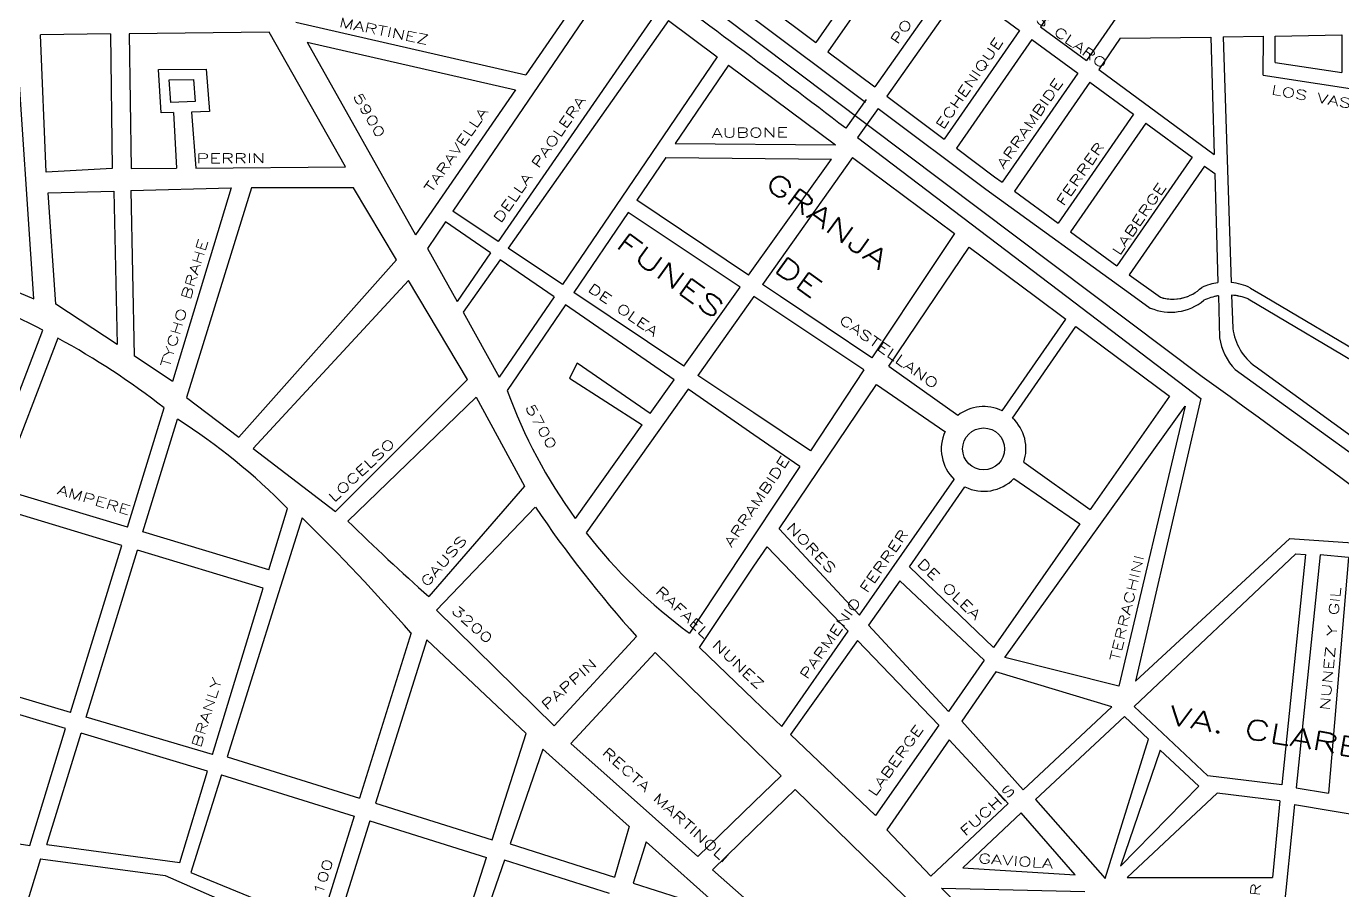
# Model space of a CAD drawing. Header units: millimetres. Extents: x 4375152 to 4409667, y 6523746 to 6549185.
# Drawn here: x 4380624 to 4381997, y 6531050 to 6531953 of the extents above; entities that cross this region are included whole.
import ezdxf

# ---------------------------------------------------------------- set-up
doc = ezdxf.new("R2010")
doc.units = ezdxf.units.MM
for name, color, linetype in [('FERROCARRIL', 252, 'VÍAS'), ('LINEA CALLE', 252, 'Continuous'), ('NOMBRE BARRIO', 8, 'Continuous'), ('NOMBRE CALLE', 252, 'Continuous')]:
    doc.layers.add(name, color=color, linetype=linetype)
doc.styles.add('ROMANS', font='romans')
doc.styles.add('S1', font='ROMANS')
doc.linetypes.add('VÍAS', pattern='A,3.81,[130,ltypeshp.shx,S=6.35,R=0,X=0,Y=0],3.81', length=7.62)

msp = doc.modelspace()

# ---------------------------------------------------------------- linework, layer by layer
at = {"layer": 'FERROCARRIL', "ltscale": 0.3, "transparency": 33554687, "flags": 128}
msp.add_lwpolyline([(4380545.9, 6532517.8, -0.001732), (4380683.9, 6532426.2, 0.005488), (4380833.1, 6532331.9), (4380878.5, 6532292.1, -0.016916), (4381231.6, 6532053.1), (4381850.8, 6531587.2, -0.010969), (4382312.9, 6531239.4, -0.001387), (4382730.9, 6530913.9, -0.000013), (4382736.5, 6530909.5)], format="xyb", dxfattribs=at)
at = {"layer": 'LINEA CALLE', "transparency": 33554687}
for p, q in [((4381761.3, 6532066.1), (4381682.1, 6531951.9)), ((4381525.2, 6532047.4), (4381447.5, 6531935.5)), ((4381538, 6532038), (4381460.2, 6531926)), ((4381224.6, 6532017.6), (4381144.8, 6531901.8)), ((4381234.4, 6532002.8), (4381068.6, 6531759.5)), ((4381588.1, 6532001.2), (4381509.1, 6531889.3)), ((4381790.9, 6532004.7), (4381730, 6531916.8)), ((4381600.9, 6531991.8), (4381521.8, 6531879.8)), ((4381600.9, 6531991.8), (4381660.3, 6531948.3)), ((4381394.9, 6531975), (4381447.5, 6531935.5)), ((4380905, 6531956.8), (4381144.8, 6531901.8)), ((4381281.7, 6531967.5), (4381116.1, 6531727.8)), ((4381293.8, 6531958.6), (4381126.3, 6531720.9)), ((4381293.8, 6531958.6), (4381344.7, 6531920.7)), ((4380631.5, 6531668.2), (4380613, 6531943.5)), ((4380711.5, 6531944.6), (4380638.4, 6531943.8)), ((4380644.3, 6531800.2), (4380638.4, 6531943.8)), ((4380711.5, 6531944.6), (4380713.2, 6531804)), ((4380877, 6531946.3), (4380731, 6531944.8)), ((4380731, 6531944.8), (4380732.8, 6531804)), ((4380956.8, 6531806), (4380877, 6531946.3)), ((4381660.3, 6531948.3), (4381581.6, 6531834.9)), ((4381682.1, 6531951.9), (4381730, 6531916.8)), ((4381765.4, 6531940), (4381859.7, 6531941.3)), ((4381859.7, 6531941.3), (4381863.3, 6531818.9)), ((4381872.6, 6531941.5), (4381914.7, 6531942.1)), ((4381872.6, 6531941.5), (4381881.2, 6531685.2)), ((4381914.5, 6531901.4), (4381914.7, 6531942.1)), ((4381926.9, 6531914.9), (4381927.1, 6531942.3)), ((4381927.1, 6531942.3), (4381996.7, 6531943.5)), ((4381996.7, 6531943.8), (4381996.6, 6531904.3)), ((4380916.7, 6531936), (4381029.8, 6531735)), ((4380916.7, 6531936), (4381134, 6531886.1)), ((4381673, 6531938.9), (4381594.3, 6531825.4)), ((4381673, 6531938.9), (4381720.9, 6531903.7)), ((4381765.4, 6531940), (4381742.8, 6531907.4)), ((4381344.7, 6531920.7), (4381183, 6531683)), ((4381460.2, 6531926), (4381509.1, 6531889.3)), ((4381926.9, 6531914.9), (4381996.6, 6531904.3)), ((4380761.5, 6531907.4), (4380811.3, 6531907.8)), ((4380764.3, 6531862.1), (4380761.5, 6531907.4)), ((4380811.3, 6531907.8), (4380814.6, 6531863.6)), ((4381356.4, 6531911.9), (4381300.9, 6531830.3)), ((4381356.4, 6531911.9), (4381468.2, 6531828.7)), ((4381720.9, 6531903.7), (4381641.9, 6531789.8)), ((4381742.8, 6531907.4), (4381863.3, 6531818.9)), ((4381914.5, 6531901.4), (4382082.7, 6531875.7)), ((4380772.8, 6531896.8), (4380798.1, 6531897)), ((4380774.3, 6531873.1), (4380772.8, 6531896.8)), ((4380798.1, 6531897), (4380799.8, 6531873.9)), ((4381134, 6531886.1), (4381029.8, 6531735)), ((4381733.7, 6531894.3), (4381654.8, 6531780.5)), ((4381733.7, 6531894.3), (4381779.3, 6531860.9)), ((4380799.8, 6531873.9), (4380774.3, 6531873.1)), ((4381500, 6531876.3), (4381478.8, 6531846.3)), ((4381521.8, 6531879.8), (4381581.6, 6531834.9)), ((4380777.3, 6531862.5), (4380764.3, 6531862.1)), ((4380777.3, 6531862.5), (4380780.4, 6531804.4)), ((4380814.6, 6531863.6), (4380795.9, 6531863)), ((4380795.9, 6531863), (4380800.6, 6531804.6)), ((4381512.7, 6531866.8), (4381491.2, 6531836.4)), ((4381512.7, 6531866.8), (4381624.9, 6531782.6)), ((4381779.3, 6531860.9), (4381700.5, 6531747.2)), ((4381792.1, 6531851.5), (4381713.3, 6531737.9)), ((4381792.1, 6531851.5), (4381840.4, 6531816)), ((4381491.2, 6531836.4), (4381709.4, 6531670.6)), ((4381300.9, 6531830.3), (4381468.2, 6531828.7)), ((4381594.3, 6531825.4), (4381634, 6531795.6)), ((4380713.2, 6531804), (4380644.3, 6531800.2)), ((4380732.8, 6531804), (4380780.4, 6531804.4)), ((4380800.6, 6531804.6), (4380956.8, 6531806)), ((4381290.9, 6531815.6), (4381260.6, 6531771.1)), ((4381290.9, 6531815.6), (4381463.8, 6531813.9)), ((4381377.4, 6531692.8), (4381463.8, 6531813.9)), ((4381485.9, 6531815.5), (4381391.9, 6531683.1)), ((4381485.9, 6531815.5), (4381592.2, 6531736.4)), ((4381840.4, 6531816), (4381761.8, 6531702.7)), ((4381853.2, 6531806.6), (4381774.7, 6531693.3)), ((4381853.2, 6531806.6), (4381863.9, 6531798.8)), ((4381634, 6531795.6), (4381641.9, 6531789.8)), ((4381863.9, 6531798.8), (4381867.3, 6531685)), ((4380646.5, 6531778.6), (4380714.9, 6531780.6)), ((4380654.3, 6531662.6), (4380646.5, 6531778.6)), ((4380714.9, 6531780.6), (4380718.2, 6531620.4)), ((4380732.7, 6531781.1), (4380837.4, 6531784.1)), ((4380732.7, 6531781.1), (4380736.1, 6531608.5)), ((4380837.4, 6531784.1), (4380776.2, 6531582)), ((4380858.7, 6531784.1), (4380790.6, 6531565.3)), ((4380965, 6531784.1), (4380858.7, 6531784.1)), ((4381009.8, 6531708.8), (4380965, 6531784.1)), ((4381624.9, 6531782.6), (4381779.9, 6531670.6)), ((4381654.8, 6531780.5), (4381700.5, 6531747.2)), ((4381377.4, 6531692.8), (4381260.6, 6531771.1)), ((4381061, 6531748.4), (4381042.2, 6531720.8)), ((4381107.9, 6531716), (4381061, 6531748.4)), ((4381116.1, 6531727.8), (4381068.6, 6531759.5)), ((4381251.8, 6531758.2), (4381195.1, 6531674.8)), ((4381368.5, 6531680.2), (4381251.8, 6531758.2)), ((4381592.2, 6531736.4), (4381548.6, 6531670.6)), ((4381713.3, 6531737.9), (4381761.8, 6531702.7)), ((4381042.2, 6531720.8), (4381073.1, 6531665.5)), ((4381183, 6531683), (4381126.3, 6531720.9)), ((4381572.8, 6531670.6), (4381607.5, 6531722.1)), ((4381607.5, 6531722.1), (4381676.9, 6531670.6)), ((4380522.7, 6531713.5), (4380631.5, 6531668.2)), ((4381009.8, 6531708.8), (4380845.2, 6531523.6)), ((4381107.9, 6531716), (4381073.1, 6531665.5)), ((4381118, 6531709), (4381079.4, 6531654.2)), ((4381174.3, 6531670.2), (4381118, 6531709)), ((4381774.7, 6531693.3), (4381807.2, 6531669.7)), ((4381022.6, 6531687.3), (4380860.3, 6531512)), ((4381084.1, 6531583.9), (4381022.6, 6531687.3)), ((4381309.9, 6531597.9), (4381368.5, 6531680.2)), ((4381410.6, 6531670.6), (4381391.9, 6531683.1)), ((4381901.2, 6531679.4), (4381916.1, 6531670.6)), ((4381174.3, 6531670.2), (4381117.2, 6531586.3)), ((4381309.9, 6531597.9), (4381195.1, 6531674.8)), ((4381383, 6531670.6), (4381324.5, 6531588.2)), ((4381497.8, 6531593.9), (4381383, 6531670.6)), ((4381506.2, 6531606.5), (4381410.6, 6531670.6)), ((4381548.6, 6531670.6), (4381506.2, 6531606.5)), ((4381523.7, 6531597.7), (4381572.8, 6531670.6)), ((4381676.9, 6531670.6), (4381708.6, 6531647)), ((4381709.4, 6531670.6), (4381849.5, 6531564.1)), ((4381779.9, 6531670.6), (4381796.6, 6531658.5)), ((4381806, 6531670.6), (4381807.2, 6531669.7)), ((4381867.7, 6531671.3), (4381867.8, 6531670.6)), ((4381867.7, 6531671.3), (4381869, 6531627.5)), ((4381881.6, 6531672), (4381881.7, 6531670.6)), ((4381881.6, 6531672), (4381882.8, 6531637.4)), ((4381898.9, 6531668), (4382193.3, 6531493.4)), ((4381916.1, 6531670.6), (4382195, 6531505.1)), ((4380718.2, 6531620.4), (4380654.3, 6531662.6)), ((4381079.4, 6531654.2), (4381117.2, 6531586.3)), ((4381186.3, 6531661.9), (4381125.5, 6531572.4)), ((4381299.7, 6531583.7), (4381186.3, 6531661.9)), ((4381641.9, 6531551.4), (4381708.6, 6531647)), ((4381653, 6531543.7), (4381719.1, 6531639.1)), ((4381719.1, 6531639.1), (4381816.8, 6531566.5)), ((4380579.4, 6531474.9), (4380640.6, 6531635.5)), ((4380656.5, 6531627), (4380596.4, 6531469.7)), ((4380776.2, 6531582), (4380736.1, 6531608.5)), ((4381198.5, 6531600.9), (4381190.5, 6531585.3)), ((4381274.7, 6531548.5), (4381198.5, 6531600.9)), ((4381523.7, 6531597.7), (4381595.7, 6531546.6)), ((4381906.2, 6531597.7), (4382178.7, 6531399.6)), ((4380946.3, 6531446.3), (4381084.1, 6531583.9)), ((4381190.5, 6531585.3), (4381266.2, 6531536.7)), ((4381274.7, 6531548.5), (4381299.7, 6531583.7)), ((4381383, 6531549), (4381324.5, 6531588.2)), ((4381497.8, 6531593.9), (4381441.9, 6531509.5)), ((4381885.4, 6531594.3), (4382178, 6531382.9)), ((4381314.2, 6531573.7), (4381207.9, 6531423.9)), ((4381383, 6531526.3), (4381314.2, 6531573.7)), ((4381409.4, 6531428.2), (4381510.8, 6531578.6)), ((4381510.8, 6531578.6), (4381582.3, 6531529.7)), ((4380790.6, 6531565.3), (4380845.2, 6531523.6)), ((4381093, 6531565.6), (4380959.1, 6531436.2)), ((4381093, 6531565.6), (4381143.5, 6531472.5)), ((4381644.9, 6531293.8), (4381832.9, 6531556)), ((4381816.8, 6531566.5), (4381733.9, 6531448.4)), ((4381832.9, 6531556), (4381764, 6531264)), ((4381849.5, 6531564.1), (4381781.3, 6531269.2)), ((4380729.1, 6531429.8), (4380767.3, 6531554.3)), ((4380745.3, 6531424.9), (4380781.4, 6531542.5)), ((4381441.9, 6531509.5), (4381383, 6531549)), ((4381196.6, 6531439), (4381266.2, 6531536.7)), ((4381431, 6531493.1), (4381383, 6531526.3)), ((4380860.3, 6531512), (4380946.3, 6531446.3)), ((4381431, 6531493.1), (4381383, 6531420.7)), ((4381664.7, 6531497.6), (4381733.9, 6531448.4)), ((4381493, 6531337.9), (4381591.9, 6531479.7)), ((4381654.2, 6531480.5), (4381723.3, 6531433.3)), ((4380729.1, 6531429.8), (4380596.4, 6531469.7)), ((4381143.5, 6531472.5), (4381043.8, 6531357.4)), ((4381545.4, 6531388.6), (4381603.1, 6531471.8)), ((4380723.3, 6531410.8), (4380589.3, 6531451.3)), ((4380876.6, 6531385.4), (4380896.1, 6531449.4)), ((4381154.8, 6531450.8), (4381051.7, 6531343.1)), ((4380911.5, 6531439.5), (4380886.9, 6531361.3)), ((4381723.3, 6531433.3), (4381632.9, 6531304.4)), ((4380876.6, 6531385.4), (4380745.3, 6531424.9)), ((4381383, 6531420.7), (4381315.7, 6531319.2)), ((4381409.4, 6531428.2), (4381493, 6531337.9)), ((4380669.8, 6531236.4), (4380723.3, 6531410.8)), ((4380686, 6531231.6), (4380739.5, 6531405.9)), ((4380870.8, 6531366.2), (4380739.5, 6531405.9)), ((4381383, 6531389), (4381396.8, 6531409.4)), ((4381396.8, 6531409.4), (4381481.5, 6531321.3)), ((4381781.3, 6531269.2), (4381942.4, 6531417.9)), ((4381942.4, 6531417.9), (4382041.5, 6531411.2)), ((4381779.8, 6531242.7), (4381948.7, 6531401.9)), ((4381958.7, 6531401.2), (4381934.1, 6531161)), ((4381948.7, 6531401.9), (4381958.7, 6531401.2)), ((4381974, 6531401.1), (4381949.1, 6531157.9)), ((4382003.7, 6531398.2), (4381974, 6531401.1)), ((4382003.7, 6531398.2), (4381982.7, 6531152.1)), ((4381326, 6531304.3), (4381383, 6531389)), ((4381632.9, 6531304.4), (4381545.4, 6531388.6)), ((4380818, 6531192.5), (4380870.8, 6531366.2)), ((4381535.2, 6531373.7), (4381502.5, 6531327.7)), ((4381623.4, 6531290.9), (4381535.2, 6531373.7)), ((4380886.9, 6531361.3), (4380833.3, 6531190.2)), ((4381174.3, 6531222.6), (4381051.7, 6531343.1)), ((4381502.5, 6531327.7), (4381586, 6531237.6)), ((4381025.1, 6531319.5), (4380971.4, 6531147)), ((4381041.6, 6531312.4), (4380987.9, 6531141.8)), ((4381145.3, 6531214.4), (4381041.6, 6531312.4)), ((4381260.5, 6531315.7), (4381174.3, 6531222.6)), ((4381412.2, 6531221.9), (4381481.5, 6531321.3)), ((4381491, 6531311.5), (4381421.1, 6531213.4)), ((4381491, 6531311.5), (4381575.9, 6531223.2)), ((4381279.8, 6531298.9), (4381191.9, 6531204)), ((4381279.8, 6531298.9), (4381383, 6531198.2)), ((4381383, 6531249.8), (4381326, 6531304.3)), ((4381623.4, 6531290.9), (4381586, 6531237.6)), ((4381764, 6531264), (4381644.9, 6531293.8)), ((4380669.8, 6531236.4), (4380523.6, 6531279.6)), ((4381635.6, 6531278.9), (4381600, 6531227.4)), ((4381756.4, 6531242.3), (4381635.6, 6531278.9)), ((4380664.6, 6531219.7), (4380517.5, 6531263.8)), ((4381412.2, 6531221.9), (4381383, 6531249.8)), ((4381664, 6531155.8), (4381756.4, 6531242.3)), ((4381856.8, 6531170.4), (4381779.8, 6531242.7)), ((4380818, 6531192.5), (4380686, 6531231.6)), ((4381664, 6531155.8), (4381600, 6531227.4)), ((4381769.8, 6531232.2), (4381676.8, 6531145.7)), ((4381794.8, 6531208.6), (4381769.8, 6531232.2)), ((4380627.2, 6531097.8), (4380664.6, 6531219.7)), ((4380645.1, 6531098.5), (4380680.8, 6531214.8)), ((4380812.8, 6531175.2), (4380680.8, 6531214.8)), ((4381109.9, 6531103.7), (4381145.3, 6531214.4)), ((4381509.7, 6531128.9), (4381421.1, 6531213.4)), ((4381575.9, 6531223.2), (4381509.7, 6531128.9)), ((4381324.5, 6531086), (4381191.9, 6531204)), ((4381586.6, 6531208), (4381521.6, 6531114)), ((4381648.5, 6531141.4), (4381586.6, 6531208)), ((4381749.6, 6531063.1), (4381794.8, 6531208.6)), ((4380833.3, 6531190.2), (4380971.4, 6531147)), ((4381162.6, 6531198.2), (4381128.5, 6531099.4)), ((4381252.9, 6531117.3), (4381162.6, 6531198.2)), ((4381383, 6531198.2), (4381411.3, 6531170.5)), ((4381807, 6531197.2), (4381765.7, 6531076.2)), ((4381847.3, 6531159.4), (4381807, 6531197.2)), ((4380783.8, 6531079.9), (4380812.8, 6531175.2)), ((4380827.4, 6531171.5), (4380795.4, 6531069.4)), ((4380827.4, 6531171.5), (4380965.6, 6531128.3)), ((4381411.3, 6531170.5), (4381383, 6531142.9)), ((4381765.7, 6531076.2), (4381847.3, 6531159.4)), ((4381934.1, 6531161), (4381856.8, 6531170.4)), ((4381949.1, 6531157.9), (4381982.7, 6531152.1)), ((4381426.1, 6531156.1), (4381383, 6531114.2)), ((4381426.1, 6531156.1), (4381541.4, 6531043.5)), ((4381676.8, 6531145.7), (4381749.6, 6531063.1)), ((4381866.5, 6531152.2), (4381772.5, 6531064.4)), ((4381932, 6531144.2), (4381866.5, 6531152.2)), ((4381932, 6531144.2), (4381924.1, 6531064.1)), ((4380987.9, 6531141.8), (4381109.9, 6531103.7)), ((4381383, 6531142.9), (4381324.5, 6531086)), ((4381567.5, 6531065.6), (4381648.5, 6531141.4)), ((4381601.1, 6531074.4), (4381662, 6531131.8)), ((4381718.1, 6531066.9), (4381662, 6531131.8)), ((4381947.3, 6531140.3), (4381923.8, 6530913.1)), ((4381947.3, 6531140.3), (4382028.4, 6531126.8)), ((4380463.1, 6531121.7), (4380627.2, 6531097.8)), ((4380965.6, 6531128.3), (4380930.2, 6531014.2)), ((4380982.1, 6531123.2), (4380945.8, 6531007.8)), ((4380982.1, 6531123.2), (4381104, 6531085.1)), ((4381252.9, 6531117.3), (4381237.4, 6531064.6)), ((4381383, 6531114.2), (4381339.9, 6531072.3)), ((4381521.6, 6531114), (4381567.5, 6531065.6)), ((4380645.1, 6531098.5), (4380783.8, 6531079.9)), ((4381128.5, 6531099.4), (4381237.4, 6531064.6)), ((4381270.4, 6531101.6), (4381257, 6531058.4)), ((4381352.8, 6531027.8), (4381270.4, 6531101.6)), ((4380638.3, 6531083.8), (4380597.1, 6530949)), ((4380638.3, 6531083.8), (4380768.6, 6531066.3)), ((4381063.7, 6530959.6), (4381103.9, 6531085.1)), ((4381122.6, 6531082.3), (4381078.4, 6530954)), ((4381232.3, 6531047.4), (4381122.6, 6531082.3)), ((4380768.6, 6531066.3), (4380920.3, 6531000)), ((4380795.4, 6531069.4), (4380930.2, 6531014.2)), ((4381378.7, 6531037.7), (4381339.9, 6531072.3)), ((4381601.1, 6531074.4), (4381718.1, 6531066.9)), ((4381772.5, 6531064.4), (4381924.1, 6531064.1)), ((4381257, 6531058.4), (4381352.8, 6531027.8)), ((4381578.6, 6531053.2), (4381728.3, 6531049.5)), ((4381655.1, 6530977.8), (4381578.6, 6531053.2))]:
    msp.add_line(p, q, dxfattribs=at)
msp.add_lwpolyline([(4381499.5, 6531873), (4381259.5, 6532053.1)], dxfattribs=at)
msp.add_circle((4381622.7, 6531511.5), 21.9, dxfattribs=at)
for centre, radius, start, end in [((4373973.2, 6521993.5), 12385.9, 52.70065, 54.01204), ((4380256.3, 6530895.7), 833.7, 62.5508, 71.2805), ((4381820, 6531711.7), 43.9, 253.0715, 313.8494), ((4381875.2, 6531627.1), 58.4, 97.7952, 115.1162), ((4381875.2, 6531627.1), 58.4, 63.6011, 84.1781), ((4381818, 6531708.6), 54.4, 246.9379, 309.5509), ((4381820, 6531711.7), 43.9, 253.0715, 290.6581), ((4381877.4, 6531613.7), 58.4, 99.5547, 115.1162), ((4381877.4, 6531613.7), 58.4, 99.5547, 103.1757), ((4381877.4, 6531613.7), 58.4, 76.8243, 85.8883), ((4381877.4, 6531613.7), 58.4, 68.4749, 85.8883), ((4380256.3, 6530895.7), 833.7, 52.1902, 61.3052), ((4381926.7, 6531635.3), 58.2, 187.7614, 224.7962), ((4381940.5, 6531644.7), 58.2, 187.2667, 234.1135), ((4381639.5, 6531760.5), 547.4, 200.1008, 215.9777), ((4381622.7, 6531511.5), 44.2, 64.2224, 127.5634), ((4380424.9, 6530986), 660.9, 44.5161, 57.3502), ((4381622.7, 6531511.5), 44.2, 341.6531, 46.7178), ((4381622.7, 6531511.5), 44.2, 155.7194, 226.0055), ((4381622.7, 6531511.5), 44.2, 243.8023, 315.5216), ((4382177.8, 6532141.9), 1234.5, 214.0411, 222.007), ((4379442.4, 6529935.5), 2102.4, 41.1692, 45.6738), ((4382723.8, 6533248.8), 2529.8, 225.768, 228.3885), ((4381639.5, 6531760.5), 547.4, 217.945, 233.7371)]:
    msp.add_arc(centre, radius, start, end, dxfattribs=at)

# ---------------------------------------------------------------- texts
at = {"layer": 'NOMBRE BARRIO', "transparency": 33554687, "style": 'S1', "width": 1.5}
for s, rotation, p in [('GRANJA', 324.0449, (4381393.1, 6531785.3)), ('FUNES', 324.0449, (4381237.4, 6531722.6)), ('DE', 324.0449, (4381402.6, 6531697.9)), ('VA. CLARET', 350.0469, (4381814.9, 6531224.2))]:
    msp.add_text(s, height=20, rotation=rotation, dxfattribs=at).set_placement(p)
at = {"layer": 'NOMBRE CALLE', "transparency": 33554687, "style": 'ROMANS', "width": 1.5}
for s, rotation, p in [('POTEL JUNOT', 55.2549, (4381532.9, 6531932.8)), ('CARLOS CLARO', 324.5422, (4381624.3, 6531995.1)), ('MARTINEZ', 348.592, (4380949.3, 6531952.1)), ('ECHENIQUE', 55.584, (4381580.3, 6531844.1)), ('ARRAMBIDE', 55.584, (4381643.9, 6531803)), ('LOS VASCOS', 349.8541, (4381922.4, 6531881.7)), ('5900', 300.2392, (4380964.1, 6531879.6)), ('DELLA PAOLERA', 55.204, (4381118.5, 6531746.5)), ('TARAVELLA', 55.204, (4381046.4, 6531778)), ('AUBONE', 0.4069, (4381338.8, 6531836.3)), ('PERRIN', 0.3152, (4380801.1, 6531809.6)), ('FERRER', 55.584, (4381706.1, 6531764.1)), ('LABERGE', 55.584, (4381764.4, 6531712.5)), ('TYCHO BRAHE', 73.1343, (4380773, 6531595.7)), ('DE OLEA', 325.1007, (4381208.9, 6531676.8)), ('CASTELLANO', 324.9451, (4381471, 6531643.8)), ('5700', 299.1046, (4381143.9, 6531555)), ('LOCELSO', 43.4609, (4380944.7, 6531455.1)), ('ARRAMBIDE', 56.4199, (4381359.6, 6531408.1)), ('AMPERE', 343.3984, (4380655.1, 6531464.7)), ('NORES', 313.5671, (4381416.3, 6531429)), ('GAUSS', 49.2228, (4381041.7, 6531366.6)), ('PARMENIO FERRER', 55.204, (4381438.3, 6531270)), ('DE OLEA', 316.3355, (4381552.5, 6531390.9)), ('TERRACHINI', 76.6135, (4381764, 6531289.3)), ('RAFAEL NUNEZ', 316.5784, (4381279.4, 6531362.2)), ('NUNEZ Y GIL', 84.7553, (4381983.7, 6531238.1)), ('3200', 318.0707, (4381066.4, 6531341.9)), ('PAPPIN', 41.8706, (4381166.6, 6531238.3)), ('BRANLY', 72.704, (4380805.4, 6531199)), ('LABERGE', 54.3024, (4381509.5, 6531147.9)), ('RECTA MARTINOLI', 318.0707, (4381223.7, 6531193.5)), ('FUCHIS', 42.3318, (4381603.7, 6531106.6)), ('GAVIOLA', 355.8583, (4381616.7, 6531079.4)), ('100', 72.704, (4380932.4, 6531045)), ('ISLAS DEL ATLANTICO SUR', 84.5367, (4381887.1, 6530796))]:
    msp.add_text(s, height=10, rotation=rotation, dxfattribs=at).set_placement(p)

doc.saveas('drawing.dxf')
